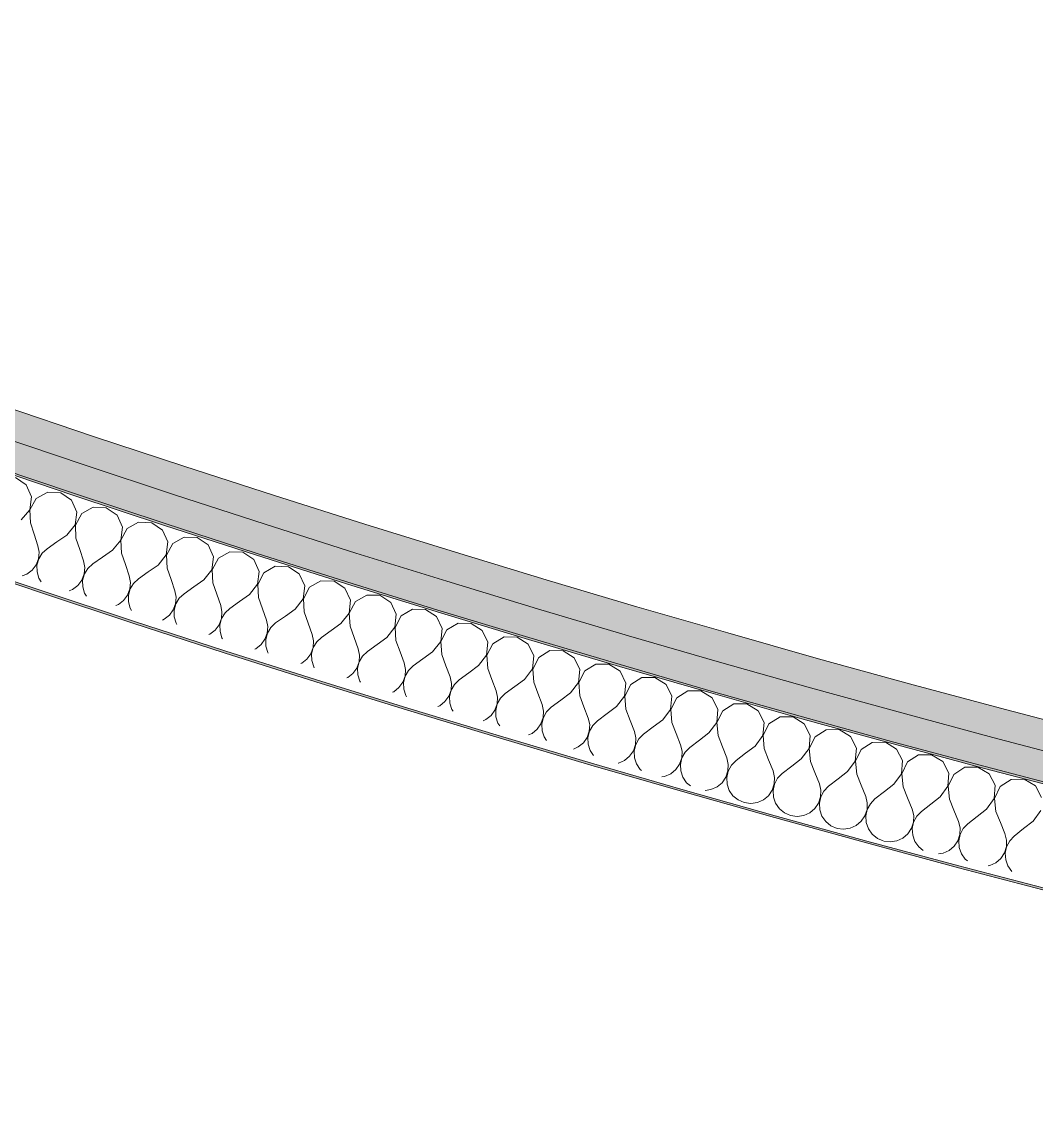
# Model space of a CAD drawing. Header units: millimetres. Extents: x -50172 to 90294, y -80883 to 25069.
# Drawn here: x -29330 to -28826, y -50791 to -50251 of the extents above; entities that cross this region are included whole.
import ezdxf

# ---------------------------------------------------------------- set-up
doc = ezdxf.new("R2010")
doc.units = ezdxf.units.MM
doc.header["$MEASUREMENT"] = 0
doc.layers.add('New_A-25-M_Wall_Int', color=7, linetype='Continuous')
doc.layers.add('New_A-25-M_Wall_Int_Pen_No__1', color=7, linetype='Continuous', lineweight=13)
doc.layers.add('New_A-25-M_Wall_Int_Pen_No__150', color=7, linetype='Continuous', lineweight=0)
doc.layers.add('New_A-25-M_Wall_Int_Pen_No__107', color=7, linetype='Continuous', lineweight=15, true_color=0xa6a6a6)
doc.layers.add('New_A-25-M_Wall_Int_Pen_No__81', color=7, linetype='Continuous', lineweight=20, true_color=0x6a6a6a)

# ---------------------------------------------------------------- blocks, each defined once
blk = doc.blocks.new('*X403')
at = {"layer": 'New_A-25-M_Wall_Int_Pen_No__150', "linetype": 'Continuous'}
for p, q in [((-29327.64, -50481.39), (-29333.01, -50477.71)), ((-29325.02, -50487.35), (-29327.64, -50481.39)), ((-29316.94, -50484.99), (-29322.63, -50488.15)), ((-29310.45, -50485.29), (-29316.94, -50484.99)), ((-29305.07, -50488.96), (-29310.45, -50485.29)), ((-29325.91, -50493.79), (-29325.02, -50487.35)), ((-29322.63, -50488.15), (-29325.81, -50493.82)), ((-29302.43, -50494.9), (-29305.07, -50488.96)), ((-29330.06, -50498.81), (-29325.91, -50493.79)), ((-29325.81, -50493.82), (-29325.53, -50500.32)), ((-29303.3, -50501.35), (-29302.43, -50494.9)), ((-29300.04, -50495.69), (-29303.2, -50501.38)), ((-29294.36, -50492.52), (-29300.04, -50495.69)), ((-29287.86, -50492.79), (-29294.36, -50492.52)), ((-29282.48, -50496.44), (-29287.86, -50492.79)), ((-29279.81, -50502.38), (-29282.48, -50496.44)), ((-29325.53, -50500.32), (-29323.65, -50505.98)), ((-29307.43, -50506.37), (-29303.3, -50501.35)), ((-29303.2, -50501.38), (-29302.9, -50507.88)), ((-29280.66, -50508.83), (-29279.81, -50502.38)), ((-29271.76, -50499.97), (-29277.42, -50503.16)), ((-29265.26, -50500.23), (-29271.76, -50499.97)), ((-29259.86, -50503.86), (-29265.26, -50500.23)), ((-29323.65, -50505.98), (-29321.77, -50511.63)), ((-29307.43, -50506.37), (-29312.33, -50509.76)), ((-29302.9, -50507.88), (-29301, -50513.53)), ((-29277.42, -50503.16), (-29280.57, -50508.86)), ((-29257.18, -50509.79), (-29259.86, -50503.86)), ((-29249.13, -50507.35), (-29254.78, -50510.57)), ((-29242.63, -50507.59), (-29249.13, -50507.35)), ((-29237.22, -50511.21), (-29242.63, -50507.59)), ((-29321.16, -50514.86), (-29321.77, -50511.63)), ((-29317.23, -50513.14), (-29319.66, -50515.37)), ((-29312.33, -50509.76), (-29317.23, -50513.14)), ((-29301, -50513.53), (-29299.1, -50519.17)), ((-29284.78, -50513.87), (-29280.66, -50508.83)), ((-29280.57, -50508.86), (-29280.25, -50515.36)), ((-29258, -50516.24), (-29257.18, -50509.79)), ((-29254.78, -50510.57), (-29257.91, -50516.27)), ((-29234.51, -50517.12), (-29237.22, -50511.21)), ((-29322.66, -50521.19), (-29321.47, -50518.13)), ((-29321.38, -50518.16), (-29322.27, -50521.33)), ((-29321.47, -50518.13), (-29321.16, -50514.86)), ((-29319.66, -50515.37), (-29321.38, -50518.16)), ((-29289.67, -50517.27), (-29294.56, -50520.67)), ((-29284.78, -50513.87), (-29289.67, -50517.27)), ((-29280.25, -50515.36), (-29278.33, -50521)), ((-29262.11, -50521.29), (-29258, -50516.24)), ((-29257.91, -50516.27), (-29257.57, -50522.77)), ((-29235.32, -50523.58), (-29234.51, -50517.12)), ((-29232.12, -50517.9), (-29235.23, -50523.61)), ((-29226.47, -50514.67), (-29232.12, -50517.9)), ((-29219.97, -50514.88), (-29226.47, -50514.67)), ((-29214.55, -50518.48), (-29219.97, -50514.88)), ((-29211.83, -50524.39), (-29214.55, -50518.48)), ((-29327.28, -50525.79), (-29324.65, -50523.81)), ((-29324.65, -50523.81), (-29322.66, -50521.19)), ((-29322.27, -50521.33), (-29322.25, -50524.61)), ((-29298.49, -50522.4), (-29299.1, -50519.17)), ((-29298.78, -50525.67), (-29298.49, -50522.4)), ((-29296.98, -50522.9), (-29298.69, -50525.7)), ((-29294.56, -50520.67), (-29296.98, -50522.9)), ((-29278.33, -50521), (-29276.41, -50526.64)), ((-29262.11, -50521.29), (-29266.98, -50524.71)), ((-29257.57, -50522.77), (-29255.63, -50528.4)), ((-29239.41, -50528.65), (-29235.32, -50523.58)), ((-29235.23, -50523.61), (-29234.87, -50530.11)), ((-29212.62, -50530.85), (-29211.83, -50524.39)), ((-29203.8, -50521.9), (-29209.44, -50525.15)), ((-29197.3, -50522.1), (-29203.8, -50521.9)), ((-29191.87, -50525.68), (-29197.3, -50522.1)), ((-29329.65, -50526.7), (-29327.28, -50525.79)), ((-29322.25, -50524.61), (-29321.34, -50527.77)), ((-29321.34, -50527.77), (-29320.14, -50529.68)), ((-29301.94, -50531.36), (-29299.97, -50528.74)), ((-29299.97, -50528.74), (-29298.78, -50525.67)), ((-29298.69, -50525.7), (-29299.57, -50528.87)), ((-29299.57, -50528.87), (-29299.55, -50532.16)), ((-29275.79, -50529.87), (-29276.41, -50526.64)), ((-29276.07, -50533.14), (-29275.79, -50529.87)), ((-29271.87, -50528.13), (-29274.28, -50530.36)), ((-29266.98, -50524.71), (-29271.87, -50528.13)), ((-29255.63, -50528.4), (-29253.69, -50534.04)), ((-29239.41, -50528.65), (-29244.28, -50532.08)), ((-29209.44, -50525.15), (-29212.53, -50530.88)), ((-29189.12, -50531.58), (-29191.87, -50525.68)), ((-29181.1, -50529.07), (-29186.73, -50532.34)), ((-29174.6, -50529.25), (-29181.1, -50529.07)), ((-29169.16, -50532.81), (-29174.6, -50529.25)), ((-29306.32, -50534.02), (-29304.57, -50533.34)), ((-29304.57, -50533.34), (-29301.94, -50531.36)), ((-29299.55, -50532.16), (-29298.62, -50535.31)), ((-29277.24, -50536.21), (-29276.07, -50533.14)), ((-29275.98, -50533.17), (-29276.85, -50536.34)), ((-29274.28, -50530.36), (-29275.98, -50533.17)), ((-29253.06, -50537.27), (-29253.69, -50534.04)), ((-29244.28, -50532.08), (-29249.15, -50535.51)), ((-29234.87, -50530.11), (-29232.91, -50535.74)), ((-29216.69, -50535.93), (-29212.62, -50530.85)), ((-29212.53, -50530.88), (-29212.14, -50537.37)), ((-29189.89, -50538.04), (-29189.12, -50531.58)), ((-29186.73, -50532.34), (-29189.8, -50538.07)), ((-29166.4, -50538.7), (-29169.16, -50532.81)), ((-29298.62, -50535.31), (-29297.73, -50536.72)), ((-29281.83, -50540.83), (-29279.21, -50538.84)), ((-29279.21, -50538.84), (-29277.24, -50536.21)), ((-29276.85, -50536.34), (-29276.81, -50539.63)), ((-29276.81, -50539.63), (-29275.88, -50542.78)), ((-29254.5, -50543.61), (-29253.34, -50540.54)), ((-29253.25, -50540.57), (-29254.1, -50543.74)), ((-29253.34, -50540.54), (-29253.06, -50537.27)), ((-29251.55, -50537.75), (-29253.25, -50540.57)), ((-29249.15, -50535.51), (-29251.55, -50537.75)), ((-29232.91, -50535.74), (-29230.96, -50541.36)), ((-29221.55, -50539.38), (-29226.41, -50542.82)), ((-29216.69, -50535.93), (-29221.55, -50539.38)), ((-29212.14, -50537.37), (-29210.17, -50543)), ((-29193.94, -50543.13), (-29189.89, -50538.04)), ((-29189.8, -50538.07), (-29189.39, -50544.57)), ((-29167.14, -50545.17), (-29166.4, -50538.7)), ((-29163.99, -50539.45), (-29167.05, -50545.2)), ((-29158.38, -50536.17), (-29163.99, -50539.45)), ((-29151.87, -50536.32), (-29158.38, -50536.17)), ((-29146.42, -50539.87), (-29151.87, -50536.32)), ((-29143.64, -50545.75), (-29146.42, -50539.87)), ((-29283.08, -50541.32), (-29281.83, -50540.83)), ((-29275.88, -50542.78), (-29275.24, -50543.78)), ((-29256.46, -50546.25), (-29254.5, -50543.61)), ((-29254.1, -50543.74), (-29254.06, -50547.03)), ((-29230.32, -50544.59), (-29230.96, -50541.36)), ((-29230.58, -50547.86), (-29230.32, -50544.59)), ((-29228.8, -50545.07), (-29230.49, -50547.89)), ((-29226.41, -50542.82), (-29228.8, -50545.07)), ((-29210.17, -50543), (-29208.2, -50548.62)), ((-29193.94, -50543.13), (-29198.79, -50546.6)), ((-29189.39, -50544.57), (-29187.41, -50550.18)), ((-29171.18, -50550.27), (-29167.14, -50545.17)), ((-29167.05, -50545.2), (-29166.62, -50551.69)), ((-29144.37, -50552.22), (-29143.64, -50545.75)), ((-29135.63, -50543.19), (-29141.24, -50546.49)), ((-29129.13, -50543.32), (-29135.63, -50543.19)), ((-29123.67, -50546.85), (-29129.13, -50543.32)), ((-29259.94, -50548.59), (-29259.07, -50548.25)), ((-29259.07, -50548.25), (-29256.46, -50546.25)), ((-29254.06, -50547.03), (-29253.11, -50550.18)), ((-29253.11, -50550.18), (-29252.67, -50550.87)), ((-29233.69, -50553.58), (-29231.73, -50550.94)), ((-29231.73, -50550.94), (-29230.58, -50547.86)), ((-29230.49, -50547.89), (-29231.34, -50551.07)), ((-29231.34, -50551.07), (-29231.28, -50554.35)), ((-29207.54, -50551.84), (-29208.2, -50548.62)), ((-29203.64, -50550.06), (-29206.03, -50552.32)), ((-29198.79, -50546.6), (-29203.64, -50550.06)), ((-29187.41, -50550.18), (-29185.41, -50555.8)), ((-29171.18, -50550.27), (-29176.01, -50553.75)), ((-29141.24, -50546.49), (-29144.28, -50552.25)), ((-29120.87, -50552.73), (-29123.67, -50546.85)), ((-29112.87, -50550.14), (-29118.46, -50553.46)), ((-29106.36, -50550.25), (-29112.87, -50550.14)), ((-29100.89, -50553.77), (-29106.36, -50550.25)), ((-29236.88, -50555.82), (-29236.29, -50555.59)), ((-29236.29, -50555.59), (-29233.69, -50553.58)), ((-29231.28, -50554.35), (-29230.32, -50557.5)), ((-29208.94, -50558.19), (-29207.8, -50555.12)), ((-29207.71, -50555.14), (-29208.54, -50558.32)), ((-29207.8, -50555.12), (-29207.54, -50551.84)), ((-29206.03, -50552.32), (-29207.71, -50555.14)), ((-29184.75, -50559.02), (-29185.41, -50555.8)), ((-29176.01, -50553.75), (-29180.85, -50557.23)), ((-29166.62, -50551.69), (-29164.62, -50557.3)), ((-29148.39, -50557.33), (-29144.37, -50552.22)), ((-29144.28, -50552.25), (-29143.83, -50558.74)), ((-29121.57, -50559.2), (-29120.87, -50552.73)), ((-29118.46, -50553.46), (-29121.48, -50559.22)), ((-29098.07, -50559.63), (-29100.89, -50553.77)), ((-29230.32, -50557.5), (-29230.01, -50557.98)), ((-29213.49, -50562.86), (-29210.89, -50560.84)), ((-29210.89, -50560.84), (-29208.94, -50558.19)), ((-29208.54, -50558.32), (-29208.48, -50561.61)), ((-29208.48, -50561.61), (-29207.51, -50564.75)), ((-29186.13, -50565.38), (-29184.99, -50562.3)), ((-29184.99, -50562.3), (-29184.75, -50559.02)), ((-29183.23, -50559.49), (-29184.9, -50562.32)), ((-29180.85, -50557.23), (-29183.23, -50559.49)), ((-29164.62, -50557.3), (-29162.61, -50562.91)), ((-29153.21, -50560.83), (-29158.04, -50564.32)), ((-29148.39, -50557.33), (-29153.21, -50560.83)), ((-29143.83, -50558.74), (-29141.81, -50564.34)), ((-29125.58, -50564.33), (-29121.57, -50559.2)), ((-29121.48, -50559.22), (-29121.01, -50565.71)), ((-29098.76, -50566.1), (-29098.07, -50559.63)), ((-29095.67, -50560.36), (-29098.67, -50566.13)), ((-29090.08, -50557.02), (-29095.67, -50560.36)), ((-29083.58, -50557.11), (-29090.08, -50557.02)), ((-29078.09, -50560.61), (-29083.58, -50557.11)), ((-29075.26, -50566.46), (-29078.09, -50560.61)), ((-29213.92, -50563.03), (-29213.49, -50562.86)), ((-29207.51, -50564.75), (-29207.27, -50565.12)), ((-29188.06, -50568.03), (-29186.13, -50565.38)), ((-29184.9, -50562.32), (-29185.73, -50565.5)), ((-29185.73, -50565.5), (-29185.65, -50568.79)), ((-29161.93, -50566.13), (-29162.61, -50562.91)), ((-29162.17, -50569.4), (-29161.93, -50566.13)), ((-29160.42, -50566.6), (-29162.08, -50569.43)), ((-29158.04, -50564.32), (-29160.42, -50566.6)), ((-29141.81, -50564.34), (-29139.78, -50569.94)), ((-29125.58, -50564.33), (-29130.39, -50567.84)), ((-29121.01, -50565.71), (-29118.97, -50571.31)), ((-29102.75, -50571.24), (-29098.76, -50566.1)), ((-29098.67, -50566.13), (-29098.18, -50572.62)), ((-29075.92, -50572.94), (-29075.26, -50566.46)), ((-29072.85, -50567.18), (-29075.83, -50572.96)), ((-29067.27, -50563.83), (-29072.85, -50567.18)), ((-29060.77, -50563.9), (-29067.27, -50563.83)), ((-29055.27, -50567.38), (-29060.77, -50563.9)), ((-29052.42, -50573.22), (-29055.27, -50567.38)), ((-29191.05, -50570.22), (-29190.66, -50570.06)), ((-29190.66, -50570.06), (-29188.06, -50568.03)), ((-29185.65, -50568.79), (-29184.68, -50571.93)), ((-29184.68, -50571.93), (-29184.44, -50572.29)), ((-29165.22, -50575.15), (-29163.29, -50572.49)), ((-29163.29, -50572.49), (-29162.17, -50569.4)), ((-29162.08, -50569.43), (-29162.89, -50572.61)), ((-29162.89, -50572.61), (-29162.81, -50575.9)), ((-29139.1, -50573.16), (-29139.78, -50569.94)), ((-29135.21, -50571.34), (-29137.58, -50573.63)), ((-29130.39, -50567.84), (-29135.21, -50571.34)), ((-29118.97, -50571.31), (-29116.93, -50576.91)), ((-29102.75, -50571.24), (-29107.55, -50574.77)), ((-29098.18, -50572.62), (-29096.12, -50578.21)), ((-29079.89, -50578.09), (-29075.92, -50572.94)), ((-29075.83, -50572.96), (-29075.32, -50579.45)), ((-29044.44, -50570.56), (-29050, -50573.93)), ((-29037.93, -50570.61), (-29044.44, -50570.56)), ((-29032.43, -50574.07), (-29037.93, -50570.61)), ((-29168.26, -50577.37), (-29167.81, -50577.18)), ((-29167.81, -50577.18), (-29165.22, -50575.15)), ((-29162.81, -50575.9), (-29161.82, -50579.04)), ((-29140.43, -50579.53), (-29139.32, -50576.44)), ((-29139.23, -50576.47), (-29140.03, -50579.65)), ((-29139.32, -50576.44), (-29139.1, -50573.16)), ((-29137.58, -50573.63), (-29139.23, -50576.47)), ((-29116.23, -50580.12), (-29116.93, -50576.91)), ((-29112.35, -50578.29), (-29114.71, -50580.58)), ((-29107.55, -50574.77), (-29112.35, -50578.29)), ((-29096.12, -50578.21), (-29094.05, -50583.8)), ((-29079.89, -50578.09), (-29084.68, -50581.63)), ((-29053.06, -50579.7), (-29052.42, -50573.22)), ((-29050, -50573.93), (-29052.97, -50579.72)), ((-29029.56, -50579.91), (-29032.43, -50574.07)), ((-29021.59, -50577.22), (-29027.14, -50580.61)), ((-29015.08, -50577.25), (-29021.59, -50577.22)), ((-29009.56, -50580.69), (-29015.08, -50577.25)), ((-29161.82, -50579.04), (-29161.52, -50579.49)), ((-29144.93, -50584.24), (-29142.35, -50582.2)), ((-29142.35, -50582.2), (-29140.43, -50579.53)), ((-29140.03, -50579.65), (-29139.94, -50582.93)), ((-29139.94, -50582.93), (-29138.94, -50586.07)), ((-29117.55, -50586.49), (-29116.45, -50583.4)), ((-29116.35, -50583.43), (-29117.15, -50586.61)), ((-29116.45, -50583.4), (-29116.23, -50580.12)), ((-29114.71, -50580.58), (-29116.35, -50583.43)), ((-29093.35, -50587.01), (-29094.05, -50583.8)), ((-29084.68, -50581.63), (-29089.48, -50585.17)), ((-29075.32, -50579.45), (-29073.24, -50585.04)), ((-29057.02, -50584.86), (-29053.06, -50579.7)), ((-29052.97, -50579.72), (-29052.44, -50586.21)), ((-29030.18, -50586.39), (-29029.56, -50579.91)), ((-29027.14, -50580.61), (-29030.09, -50586.41)), ((-29006.67, -50586.52), (-29009.56, -50580.69)), ((-28998.71, -50583.81), (-29004.26, -50587.22)), ((-28992.21, -50583.82), (-28998.71, -50583.81)), ((-28986.68, -50587.24), (-28992.21, -50583.82)), ((-29145.56, -50584.5), (-29144.93, -50584.24)), ((-29138.94, -50586.07), (-29138.52, -50586.71)), ((-29122.04, -50591.22), (-29119.46, -50589.17)), ((-29119.46, -50589.17), (-29117.55, -50586.49)), ((-29117.15, -50586.61), (-29117.04, -50589.9)), ((-29093.55, -50590.29), (-29093.35, -50587.01)), ((-29091.83, -50587.47), (-29093.46, -50590.32)), ((-29089.48, -50585.17), (-29091.83, -50587.47)), ((-29073.24, -50585.04), (-29071.16, -50590.62)), ((-29061.8, -50588.42), (-29066.58, -50591.97)), ((-29057.02, -50584.86), (-29061.8, -50588.42)), ((-29052.44, -50586.21), (-29050.34, -50591.79)), ((-29034.12, -50591.57), (-29030.18, -50586.39)), ((-29030.09, -50586.41), (-29029.54, -50592.9)), ((-29007.28, -50593), (-29006.67, -50586.52)), ((-29004.26, -50587.22), (-29007.18, -50593.03)), ((-28983.77, -50593.06), (-28986.68, -50587.24)), ((-29122.95, -50591.6), (-29122.04, -50591.22)), ((-29117.04, -50589.9), (-29116.04, -50593.03)), ((-29116.04, -50593.03), (-29115.42, -50593.96)), ((-29096.55, -50596.07), (-29094.65, -50593.39)), ((-29094.65, -50593.39), (-29093.55, -50590.29)), ((-29093.46, -50590.32), (-29094.25, -50593.51)), ((-29094.25, -50593.51), (-29094.13, -50596.79)), ((-29070.45, -50593.83), (-29071.16, -50590.62)), ((-29070.64, -50597.11), (-29070.45, -50593.83)), ((-29068.92, -50594.28), (-29070.55, -50597.13)), ((-29066.58, -50591.97), (-29068.92, -50594.28)), ((-29050.34, -50591.79), (-29048.24, -50597.36)), ((-29034.12, -50591.57), (-29038.89, -50595.14)), ((-29029.54, -50592.9), (-29027.42, -50598.47)), ((-29011.2, -50598.19), (-29007.28, -50593)), ((-29007.18, -50593.03), (-29006.61, -50599.51)), ((-28984.35, -50599.55), (-28983.77, -50593.06)), ((-28981.35, -50593.75), (-28984.26, -50599.57)), ((-28975.82, -50590.33), (-28981.35, -50593.75)), ((-28969.31, -50590.32), (-28975.82, -50590.33)), ((-28963.77, -50593.72), (-28969.31, -50590.32)), ((-28960.85, -50599.53), (-28963.77, -50593.72)), ((-29100.42, -50598.67), (-29099.12, -50598.12)), ((-29099.12, -50598.12), (-29096.55, -50596.07)), ((-29094.13, -50596.79), (-29093.11, -50599.92)), ((-29093.11, -50599.92), (-29092.22, -50601.24)), ((-29071.72, -50600.21), (-29070.64, -50597.11)), ((-29070.55, -50597.13), (-29071.32, -50600.33)), ((-29047.52, -50600.57), (-29048.24, -50597.36)), ((-29043.66, -50598.71), (-29046, -50601.02)), ((-29038.89, -50595.14), (-29043.66, -50598.71)), ((-29027.42, -50598.47), (-29025.31, -50604.04)), ((-29011.2, -50598.19), (-29015.96, -50601.78)), ((-29006.61, -50599.51), (-29004.48, -50605.08)), ((-28988.26, -50604.75), (-28984.35, -50599.55)), ((-28984.26, -50599.57), (-28983.67, -50606.05)), ((-28961.41, -50606.02), (-28960.85, -50599.53)), ((-28952.9, -50596.77), (-28958.43, -50600.21)), ((-28946.4, -50596.74), (-28952.9, -50596.77)), ((-28940.85, -50600.13), (-28946.4, -50596.74)), ((-28937.9, -50605.93), (-28940.85, -50600.13)), ((-29077.97, -50605.72), (-29076.18, -50604.96)), ((-29076.18, -50604.96), (-29073.62, -50602.89)), ((-29073.62, -50602.89), (-29071.72, -50600.21)), ((-29071.32, -50600.33), (-29071.19, -50603.61)), ((-29071.19, -50603.61), (-29070.17, -50606.74)), ((-29048.78, -50606.96), (-29047.7, -50603.85)), ((-29047.61, -50603.88), (-29048.38, -50607.07)), ((-29047.7, -50603.85), (-29047.52, -50600.57)), ((-29046, -50601.02), (-29047.61, -50603.88)), ((-29024.57, -50607.24), (-29025.31, -50604.04)), ((-29020.72, -50605.36), (-29023.05, -50607.68)), ((-29015.96, -50601.78), (-29020.72, -50605.36)), ((-29004.48, -50605.08), (-29002.35, -50610.64)), ((-28988.26, -50604.75), (-28993, -50608.35)), ((-28958.43, -50600.21), (-28961.32, -50606.04)), ((-28929.97, -50603.14), (-28935.48, -50606.6)), ((-28923.47, -50603.09), (-28929.97, -50603.14)), ((-28917.9, -50606.46), (-28923.47, -50603.09)), ((-29070.17, -50606.74), (-29068.94, -50608.56)), ((-29053.22, -50611.72), (-29050.66, -50609.65)), ((-29050.66, -50609.65), (-29048.78, -50606.96)), ((-29048.38, -50607.07), (-29048.24, -50610.36)), ((-29048.24, -50610.36), (-29047.2, -50613.48)), ((-29025.81, -50613.63), (-29024.74, -50610.52)), ((-29024.65, -50610.55), (-29025.41, -50613.75)), ((-29024.74, -50610.52), (-29024.57, -50607.24)), ((-29023.05, -50607.68), (-29024.65, -50610.55)), ((-29001.6, -50613.84), (-29002.35, -50610.64)), ((-28993, -50608.35), (-28997.75, -50611.95)), ((-28983.67, -50606.05), (-28981.52, -50611.61)), ((-28965.3, -50611.23), (-28961.41, -50606.02)), ((-28961.32, -50606.04), (-28960.7, -50612.52)), ((-28938.44, -50612.41), (-28937.9, -50605.93)), ((-28935.48, -50606.6), (-28938.35, -50612.44)), ((-28914.94, -50612.25), (-28917.9, -50606.46)), ((-28907.01, -50609.44), (-28912.51, -50612.92)), ((-28900.51, -50609.37), (-28907.01, -50609.44)), ((-28894.94, -50612.72), (-28900.51, -50609.37)), ((-29055.6, -50612.74), (-29053.22, -50611.72)), ((-29047.2, -50613.48), (-29045.55, -50615.9)), ((-29030.23, -50618.41), (-29027.69, -50616.33)), ((-29027.69, -50616.33), (-29025.81, -50613.63)), ((-29025.41, -50613.75), (-29025.26, -50617.03)), ((-29001.76, -50617.12), (-29001.6, -50613.84)), ((-29000.08, -50614.28), (-29001.67, -50617.15)), ((-28997.75, -50611.95), (-29000.08, -50614.28)), ((-28981.52, -50611.61), (-28979.37, -50617.17)), ((-28970.03, -50614.85), (-28974.77, -50618.46)), ((-28965.3, -50611.23), (-28970.03, -50614.85)), ((-28960.7, -50612.52), (-28958.54, -50618.07)), ((-28942.32, -50617.64), (-28938.44, -50612.41)), ((-28938.35, -50612.44), (-28937.72, -50618.92)), ((-28915.46, -50618.74), (-28914.94, -50612.25)), ((-28912.51, -50612.92), (-28915.37, -50618.76)), ((-28891.96, -50618.5), (-28894.94, -50612.72)), ((-28884.04, -50615.66), (-28889.53, -50619.16)), ((-28877.54, -50615.57), (-28884.04, -50615.66)), ((-28871.95, -50618.91), (-28877.54, -50615.57)), ((-29033.36, -50619.73), (-29033.26, -50619.71)), ((-29033.26, -50619.71), (-29030.23, -50618.41)), ((-29025.26, -50617.03), (-29024.21, -50620.15)), ((-29024.21, -50620.15), (-29022.35, -50622.87)), ((-29004.69, -50622.94), (-29002.82, -50620.23)), ((-29002.82, -50620.23), (-29001.76, -50617.12)), ((-29001.67, -50617.15), (-29002.42, -50620.35)), ((-29002.42, -50620.35), (-29002.26, -50623.63)), ((-28978.61, -50620.37), (-28979.37, -50617.17)), ((-28978.76, -50623.65), (-28978.61, -50620.37)), ((-28977.09, -50620.8), (-28978.67, -50623.67)), ((-28974.77, -50618.46), (-28977.09, -50620.8)), ((-28958.54, -50618.07), (-28956.37, -50623.62)), ((-28947.04, -50621.27), (-28951.77, -50624.9)), ((-28942.32, -50617.64), (-28947.04, -50621.27)), ((-28937.72, -50618.92), (-28935.54, -50624.46)), ((-28919.32, -50623.98), (-28915.46, -50618.74)), ((-28915.37, -50618.76), (-28914.71, -50625.24)), ((-28892.45, -50624.99), (-28891.96, -50618.5)), ((-28889.53, -50619.16), (-28892.36, -50625.02)), ((-28868.95, -50624.68), (-28871.95, -50618.91)), ((-28854.54, -50621.7), (-28861.04, -50621.82)), ((-28848.95, -50625.02), (-28854.54, -50621.7)), ((-29022.35, -50622.87), (-29021.74, -50623.38)), ((-29011.68, -50626.53), (-29010.25, -50626.34)), ((-29010.25, -50626.34), (-29007.23, -50625.02)), ((-29007.23, -50625.02), (-29004.69, -50622.94)), ((-29002.26, -50623.63), (-29001.2, -50626.75)), ((-29001.2, -50626.75), (-28999.33, -50629.46)), ((-28981.67, -50629.47), (-28979.81, -50626.76)), ((-28979.81, -50626.76), (-28978.76, -50623.65)), ((-28978.67, -50623.67), (-28979.41, -50626.87)), ((-28979.41, -50626.87), (-28979.24, -50630.16)), ((-28955.6, -50626.82), (-28956.37, -50623.62)), ((-28955.74, -50630.1), (-28955.6, -50626.82)), ((-28951.77, -50624.9), (-28954.07, -50627.24)), ((-28935.54, -50624.46), (-28933.35, -50630)), ((-28919.32, -50623.98), (-28924.03, -50627.63)), ((-28914.71, -50625.24), (-28912.51, -50630.78)), ((-28896.29, -50630.24), (-28892.45, -50624.99)), ((-28892.36, -50625.02), (-28891.69, -50631.49)), ((-28869.43, -50631.17), (-28868.95, -50624.68)), ((-28866.52, -50625.33), (-28869.34, -50631.19)), ((-28861.04, -50621.82), (-28866.52, -50625.33)), ((-28845.93, -50630.78), (-28848.95, -50625.02)), ((-28999.33, -50629.46), (-28997.47, -50631)), ((-28987.22, -50632.89), (-28984.2, -50631.57)), ((-28984.2, -50631.57), (-28981.67, -50629.47)), ((-28979.24, -50630.16), (-28978.17, -50633.27)), ((-28956.78, -50633.22), (-28955.74, -50630.1)), ((-28955.65, -50630.13), (-28956.38, -50633.33)), ((-28954.07, -50627.24), (-28955.65, -50630.13)), ((-28932.57, -50633.2), (-28933.35, -50630)), ((-28928.74, -50631.27), (-28931.04, -50633.62)), ((-28924.03, -50627.63), (-28928.74, -50631.27)), ((-28912.51, -50630.78), (-28910.31, -50636.31)), ((-28896.29, -50630.24), (-28900.99, -50633.91)), ((-28891.69, -50631.49), (-28889.47, -50637.02)), ((-28873.25, -50636.44), (-28869.43, -50631.17)), ((-28869.34, -50631.19), (-28868.64, -50637.66)), ((-28846.39, -50637.27), (-28845.93, -50630.78)), ((-28843.5, -50631.42), (-28846.29, -50637.3)), ((-28838.03, -50627.89), (-28843.5, -50631.42)), ((-28831.53, -50627.76), (-28838.03, -50627.89)), ((-28825.92, -50631.06), (-28831.53, -50627.76)), ((-28822.89, -50636.82), (-28825.92, -50631.06)), ((-28990.14, -50633.3), (-28987.22, -50632.89)), ((-28978.17, -50633.27), (-28976.29, -50635.98)), ((-28976.29, -50635.98), (-28973.74, -50638.07)), ((-28961.16, -50638.04), (-28958.63, -50635.93)), ((-28958.63, -50635.93), (-28956.78, -50633.22)), ((-28956.38, -50633.33), (-28956.2, -50636.61)), ((-28956.2, -50636.61), (-28955.12, -50639.72)), ((-28933.73, -50639.6), (-28932.7, -50636.48)), ((-28932.61, -50636.51), (-28933.33, -50639.71)), ((-28932.7, -50636.48), (-28932.57, -50633.2)), ((-28931.04, -50633.62), (-28932.61, -50636.51)), ((-28909.52, -50639.5), (-28910.31, -50636.31)), ((-28905.7, -50637.56), (-28907.99, -50639.92)), ((-28900.99, -50633.91), (-28905.7, -50637.56)), ((-28889.47, -50637.02), (-28887.25, -50642.55)), ((-28873.25, -50636.44), (-28877.94, -50640.11)), ((-28868.64, -50637.66), (-28866.41, -50643.19)), ((-28850.19, -50642.55), (-28846.39, -50637.27)), ((-28846.29, -50637.3), (-28845.58, -50643.77)), ((-28973.74, -50638.07), (-28970.71, -50639.39)), ((-28970.71, -50639.39), (-28967.44, -50639.83)), ((-28967.44, -50639.83), (-28964.17, -50639.37)), ((-28964.17, -50639.37), (-28961.16, -50638.04)), ((-28955.12, -50639.72), (-28953.23, -50642.42)), ((-28953.23, -50642.42), (-28950.67, -50644.5)), ((-28938.09, -50644.43), (-28935.57, -50642.32)), ((-28935.57, -50642.32), (-28933.73, -50639.6)), ((-28933.33, -50639.71), (-28933.14, -50642.99)), ((-28933.14, -50642.99), (-28932.05, -50646.1)), ((-28910.66, -50645.91), (-28909.64, -50642.79)), ((-28909.55, -50642.81), (-28910.26, -50646.02)), ((-28909.64, -50642.79), (-28909.52, -50639.5)), ((-28907.99, -50639.92), (-28909.55, -50642.81)), ((-28886.45, -50645.74), (-28887.25, -50642.55)), ((-28877.94, -50640.11), (-28882.63, -50643.78)), ((-28866.41, -50643.19), (-28864.17, -50648.71)), ((-28850.19, -50642.55), (-28854.87, -50646.24)), ((-28827.11, -50648.6), (-28823.32, -50643.31)), ((-28950.67, -50644.5), (-28947.64, -50645.82)), ((-28947.64, -50645.82), (-28944.37, -50646.25)), ((-28944.37, -50646.25), (-28941.1, -50645.78)), ((-28941.1, -50645.78), (-28938.09, -50644.43)), ((-28932.05, -50646.1), (-28930.15, -50648.79)), ((-28915.01, -50650.76), (-28912.49, -50648.64)), ((-28912.49, -50648.64), (-28910.66, -50645.91)), ((-28910.26, -50646.02), (-28910.05, -50649.3)), ((-28886.56, -50649.02), (-28886.45, -50645.74)), ((-28884.92, -50646.15), (-28886.47, -50649.04)), ((-28882.63, -50643.78), (-28884.92, -50646.15)), ((-28863.36, -50651.9), (-28864.17, -50648.71)), ((-28854.87, -50646.24), (-28859.55, -50649.93)), ((-28845.58, -50643.77), (-28843.33, -50649.28)), ((-28827.11, -50648.6), (-28831.78, -50652.3)), ((-28930.15, -50648.79), (-28927.59, -50650.87)), ((-28927.59, -50650.87), (-28924.55, -50652.17)), ((-28924.55, -50652.17), (-28921.28, -50652.59)), ((-28921.28, -50652.59), (-28918.01, -50652.11)), ((-28918.01, -50652.11), (-28915.01, -50650.76)), ((-28910.05, -50649.3), (-28908.96, -50652.4)), ((-28908.96, -50652.4), (-28907.05, -50655.09)), ((-28889.39, -50654.88), (-28887.57, -50652.15)), ((-28887.57, -50652.15), (-28886.56, -50649.02)), ((-28886.47, -50649.04), (-28887.16, -50652.25)), ((-28887.16, -50652.25), (-28886.95, -50655.53)), ((-28863.46, -50655.18), (-28863.36, -50651.9)), ((-28861.83, -50652.3), (-28863.37, -50655.2)), ((-28859.55, -50649.93), (-28861.83, -50652.3)), ((-28843.33, -50649.28), (-28841.07, -50654.8)), ((-28831.78, -50652.3), (-28836.45, -50656.01)), ((-28907.05, -50655.09), (-28904.48, -50657.16)), ((-28904.48, -50657.16), (-28901.54, -50658.41)), ((-28901.27, -50658.47), (-28898.16, -50658.86)), ((-28898.16, -50658.86), (-28894.9, -50658.37)), ((-28894.9, -50658.37), (-28891.9, -50657.01)), ((-28891.9, -50657.01), (-28889.39, -50654.88)), ((-28886.95, -50655.53), (-28885.85, -50658.63)), ((-28885.85, -50658.63), (-28883.93, -50661.31)), ((-28866.27, -50661.05), (-28864.46, -50658.31)), ((-28864.46, -50658.31), (-28863.46, -50655.18)), ((-28863.37, -50655.2), (-28864.05, -50658.42)), ((-28864.05, -50658.42), (-28863.83, -50661.7)), ((-28840.25, -50657.98), (-28841.07, -50654.8)), ((-28840.34, -50661.27), (-28840.25, -50657.98)), ((-28838.72, -50658.38), (-28840.25, -50661.29)), ((-28836.45, -50656.01), (-28838.72, -50658.38)), ((-28883.93, -50661.31), (-28881.67, -50663.12)), ((-28874.1, -50664.92), (-28871.77, -50664.56)), ((-28871.77, -50664.56), (-28868.77, -50663.19)), ((-28868.77, -50663.19), (-28866.27, -50661.05)), ((-28863.83, -50661.7), (-28862.72, -50664.79)), ((-28862.72, -50664.79), (-28860.79, -50667.47)), ((-28843.13, -50667.14), (-28841.33, -50664.4)), ((-28841.33, -50664.4), (-28840.34, -50661.27)), ((-28840.25, -50661.29), (-28840.92, -50664.5)), ((-28840.92, -50664.5), (-28840.69, -50667.78)), ((-28860.79, -50667.47), (-28859.7, -50668.33)), ((-28848.62, -50670.67), (-28845.63, -50669.29)), ((-28845.63, -50669.29), (-28843.13, -50667.14)), ((-28840.69, -50667.78), (-28839.57, -50670.87)), ((-28849.36, -50670.79), (-28848.62, -50670.67)), ((-28839.57, -50670.87), (-28837.63, -50673.54)), ((-28837.63, -50673.54), (-28837.59, -50673.58))]:
    blk.add_line(p, q, dxfattribs=at)
blk = doc.blocks.new('Wall_74_1', base_point=(-29918.46, -50217.22))
at = {"layer": 'New_A-25-M_Wall_Int_Pen_No__107', "linetype": 'Continuous'}
for points in [[(-20095.26, -46371.16, -0.413614), (-29918.46, -50217.22), (-29924.46, -50230.97, 0.413614), (-20081.52, -46377.18)], [(-20081.52, -46377.18, -0.413614), (-29924.46, -50230.97), (-29930.45, -50244.72, 0.413614), (-20067.79, -46383.21)]]:
    blk.add_hatch(color=256, dxfattribs=at).paths.add_polyline_path(points)
at = {"layer": 'New_A-25-M_Wall_Int_Pen_No__81', "linetype": 'Continuous', "lineweight": 0, "true_color": 0x353535}
for points in [[(-20067.79, -46383.21, -0.413614), (-29930.45, -50244.72), (-29930.85, -50245.64, 0.413614), (-20066.87, -46383.61)], [(-20021.08, -46403.69, -0.413614), (-29950.84, -50291.47), (-29951.24, -50292.39, 0.413614), (-20020.16, -46404.09)]]:
    blk.add_hatch(color=250, dxfattribs=at).paths.add_polyline_path(points)
at = {"layer": 'New_A-25-M_Wall_Int_Pen_No__1', "linetype": 'Continuous'}
for radius in [7467.12, 7482.12, 7498.12, 7497.12, 7549.12, 7548.12]:
    blk.add_arc((-26933.84, -43372.52), radius, 246.440445, 336.323082, dxfattribs=at)
at = {"layer": 'New_A-25-M_Wall_Int', "color": 250, "lineweight": 50, "true_color": 0x2a2a2a}
blk.add_blockref('*X403', (0, 0), dxfattribs=at)

msp = doc.modelspace()

# ---------------------------------------------------------------- block references
at = {"layer": 'New_A-25-M_Wall_Int', "color": 250, "lineweight": 50, "true_color": 0x2a2a2a}
msp.add_blockref('Wall_74_1', (-29918.46, -50217.22), dxfattribs=at)

doc.saveas('drawing.dxf')
